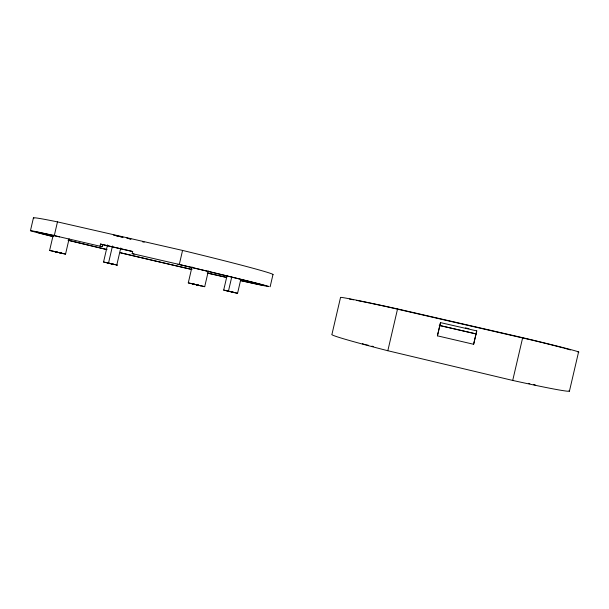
<?xml version="1.0" encoding="UTF-8"?>
<svg xmlns="http://www.w3.org/2000/svg" width="609" height="609" viewBox="0 0 609 609"><rect width="100%" height="100%" fill="white"/><g stroke="black" fill="none" stroke-linecap="round" stroke-linejoin="round"><path stroke-width="0.91" d="M30.45 230.689L33.411 217.946M57.177 252.195L49.626 250.428L53.204 235.028M53.333 236.665A123.094 1.058 13.2 0 1 54.292 235.599L57.474 221.882L182.563 250.428A123.102 2.763 13.3 0 1 272.665 274.697M56.5 252.073L65.544 254.12L69.106 238.751M100.523 244.072L100.036 246.165L102.137 246.714L102.617 244.628L100.523 244.072L132.655 251.479L132.161 253.588L134.071 254.09M115.916 264.831L117.392 265.197L103.553 261.999L107.527 244.887M108.493 263.187L112.49 245.96M116.783 265.082L120.765 247.962M240.327 280.543A123.094 1.058 13.2 0 0 179.297 264.473L182.563 250.428M208.369 270.929L204.708 286.672L189.308 283.139L188.288 282.865L192.002 266.887M229.745 291.521L223.686 290.082L227.111 275.367M228.428 291.231L231.702 277.141M230.659 291.734L237.563 293.31L240.768 279.516M270.13 286.793L272.977 274.56M569.034 390.628A122.165 3.311 13.4 0 1 512.709 380.435L387.826 350.731L397.563 308.923L522.674 337.69A122.173 1.804 12.9 0 1 578.01 352.154M473.627 344.283L476.748 330.893L440.505 322.618L437.407 335.825L473.627 344.283L476.748 330.893M512.709 380.435L522.674 337.69M569.453 391.085L578.55 352.078M437.422 335.848L440.505 322.618M49.626 250.428L57.452 252.202M223.686 290.082L230.461 291.635M188.288 282.865L198.694 285.218M103.553 261.999L109.97 263.461M59.591 236.886L57.071 236.33A117.134 1.005 13.2 0 0 53.577 236.642M533.568 384.568L535.265 384.949M109.095 263.263C102.243 261.733 119.021 265.615 111.759 263.88M56.409 251.959L53.79 251.38L56.142 251.959M229.563 291.429L227.058 290.874L228.885 291.315M231.565 291.939L234.062 292.495L228.923 291.353M58.258 252.446L61.943 253.26L59.545 252.689M102.617 244.628L132.732 251.57M54.292 235.599L102.137 246.714M132.161 253.588L179.297 264.473M439.82 325.518L475.644 333.801M439.203 325.404L476.185 333.953M109.437 263.316L111.249 263.735M57.056 252.08L59.18 252.568M196.418 284.822L200.567 285.773L192.398 283.817L195.398 284.548M110.876 263.674L114.599 264.519M58.517 252.446L65.544 254.12M371.871 346.156L373.271 346.483M177.851 264.199L181.969 265.174A117.134 1.005 13.2 0 1 240.669 280.551M231.367 291.848L237.563 293.31M199.341 285.37L204.708 286.672M528.384 383.358L529.868 383.716M366.785 344.915L368.437 345.333M364.578 344.344L365.956 344.702M362.378 343.735L363.885 344.161M468.953 328.685A115.855 1.713 12.9 0 1 465.474 327.893M349.505 299.072A115.855 1.713 12.9 0 1 351.096 299.346M352.002 299.514A115.855 1.713 12.9 0 1 353.631 299.811M356.463 300.359A115.855 1.713 12.9 0 1 369.183 302.947M370.036 303.13A115.855 1.713 12.9 0 1 386.723 306.692L533.202 340.378A115.855 1.713 12.9 0 1 541.82 342.486M542.627 342.684A115.855 1.713 12.9 0 1 563.394 347.967M564.345 348.219A115.855 1.713 12.9 0 1 570.435 349.954M387.826 350.731A122.165 3.311 13.4 0 1 331.943 334.364L340.53 297.481A122.173 1.804 12.9 0 1 397.563 308.923M113.411 235.066A93.421 2.086 13.3 0 1 122.439 237.107M126.794 238.104A93.421 2.086 13.3 0 1 131.019 239.071M115.931 235.683A91.845 2.055 13.3 0 1 117.682 236.079M119.455 236.475A91.845 2.055 13.3 0 1 123.056 237.297M127.334 238.271A91.845 2.055 13.3 0 1 130.646 239.032M142.468 241.773A91.845 2.055 13.3 0 1 144.188 242.176M226.723 277.476A123.094 1.058 13.2 0 1 208.362 273.289M191.127 269.323A123.094 1.058 13.2 0 1 120.217 252.743M106.324 249.454A123.094 1.058 13.2 0 1 68.041 240.266M225.886 277.232A117.134 1.005 13.2 0 1 207.22 272.984M192.056 269.498A117.134 1.005 13.2 0 1 120.536 252.781M107.062 249.583A117.134 1.005 13.2 0 1 68.581 240.334M33.929 218.288A123.102 2.763 13.3 0 1 57.474 221.882"/></g></svg>
